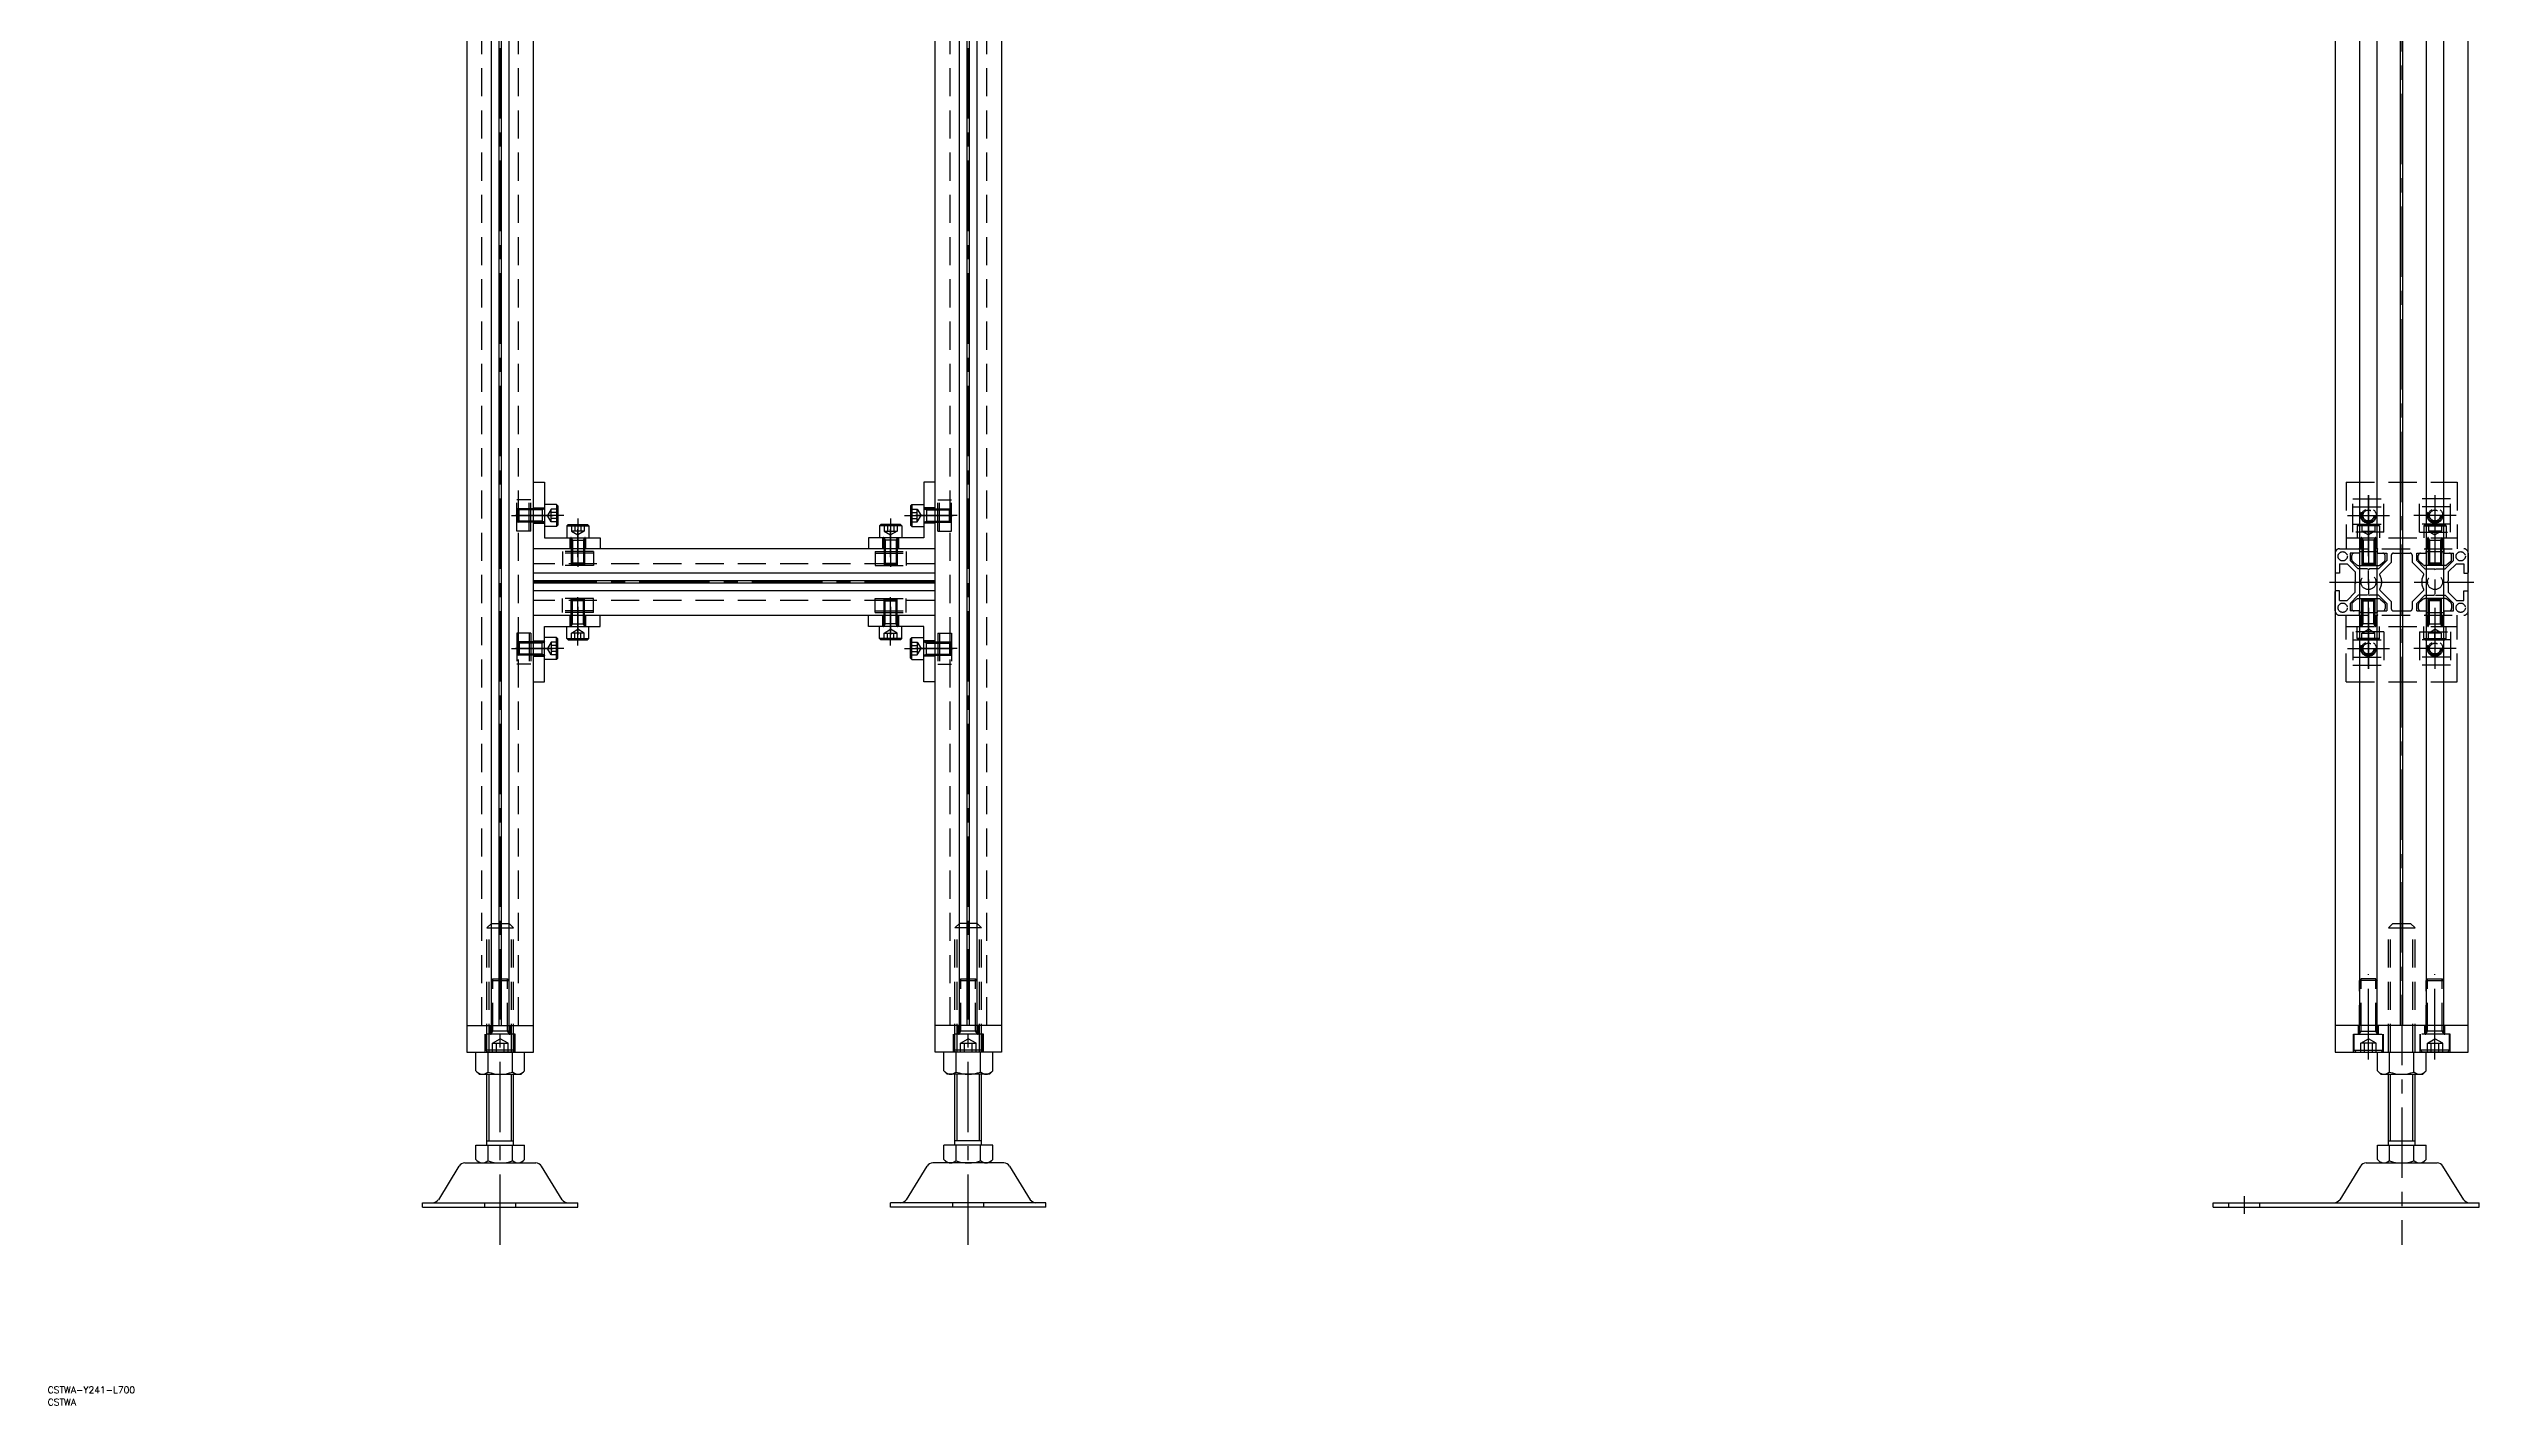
# Model space of a CAD drawing. Extents: x -204 to 907, y -89 to 1135.
# Drawn here: x -204 to 892, y -89 to 523 of the extents above; entities that cross this region are included whole.
import ezdxf

# ---------------------------------------------------------------- set-up
doc = ezdxf.new("R2010")
doc.units = 0
doc.linetypes.add('CENTER', pattern=[50.8, 31.75, -6.35, 6.35, -6.35])
doc.linetypes.add('DASHED', pattern=[19.05, 12.7, -6.35])
doc.layers.get('0').update_dxf_attribs({"linetype": 'CONTINUOUS'})
doc.layers.add('CENTER', color=1, linetype='CENTER')
doc.styles.get("Standard").update_dxf_attribs({"font": 'txt.shx', "height": 3, "bigfont": 'bigfont.shx'})

# ---------------------------------------------------------------- blocks, each defined once
blk = doc.blocks.new('*U2')
at = {"color": 7, "linetype": 'CONTINUOUS'}
blk.add_text('CSTWA-Y241-L700', height=3, dxfattribs=at).set_placement((-204, -83.9))
blk = doc.blocks.new('*U3')
at = {"color": 7, "linetype": 'CONTINUOUS'}
blk.add_text('CSTWA', height=3, dxfattribs=at).set_placement((-204, -89.4))

msp = doc.modelspace()

# ---------------------------------------------------------------- linework, layer by layer
at = {"color": 7, "linetype": 'CONTINUOUS'}
for p, q in [((-15, 835), (-15, 70)), ((226, 835), (226, 70)), ((-4, 82), (-4, 770)), ((-0.5, 82), (-0.5, 770)), ((0.5, 82), (0.5, 770)), ((4, 82), (4, 770)), ((15, 70), (15, 770)), ((196, 70), (196, 770)), ((207, 82), (207, 770)), ((210.5, 82), (210.5, 770)), ((211.5, 82), (211.5, 770)), ((215, 82), (215, 770)), ((827.2, 670), (827.2, 70)), ((838.2, 670), (838.2, 82)), ((846.2, 82), (846.2, 670)), ((856.7, 82), (856.7, 670)), ((857.7, 82), (857.7, 670)), ((868.2, 670), (868.2, 82)), ((876.2, 82), (876.2, 670)), ((887.2, 70), (887.2, 670)), ((15, 327), (20, 327)), ((20, 327), (20, 302)), ((191, 327), (191, 302)), ((196, 327), (191, 327)), ((25.4, 317), (20, 317)), ((25.4, 307), (20, 307)), ((25.4, 317), (25.4, 307)), ((25.4, 317), (26, 316.4)), ((25.4, 307), (26, 307.6)), ((26, 316.4), (26, 307.6)), ((30, 307.4), (30.6, 308)), ((30, 307.4), (40, 307.4)), ((30, 307.4), (30, 302)), ((30.6, 308), (39.4, 308)), ((40, 307.4), (39.4, 308)), ((40, 307.4), (40, 302)), ((171, 307.4), (171.6, 308)), ((181, 307.4), (171, 307.4)), ((171, 307.4), (171, 302)), ((180.4, 308), (171.6, 308)), ((181, 307.4), (180.4, 308)), ((181, 307.4), (181, 302)), ((185.6, 317), (185, 316.4)), ((185, 316.4), (185, 307.6)), ((185.6, 307), (185, 307.6)), ((185.6, 317), (185.6, 307)), ((185.6, 317), (191, 317)), ((185.6, 307), (191, 307)), ((196, 297), (15, 297)), ((20, 302), (45, 302)), ((45, 302), (45, 297)), ((191, 302), (166, 302)), ((166, 302), (166, 297)), ((196, 286), (15, 286)), ((196, 282.5), (15, 282.5)), ((196, 281.5), (15, 281.5)), ((196, 278), (15, 278)), ((15, 267), (196, 267)), ((45, 262), (45, 267)), ((166, 262), (166, 267)), ((20, 237), (20, 262)), ((20, 262), (45, 262)), ((25.4, 257), (20, 257)), ((25.4, 247), (25.4, 257)), ((25.4, 257), (26, 256.4)), ((26, 247.6), (26, 256.4)), ((30, 256.6), (30, 262)), ((30, 256.6), (40, 256.6)), ((30, 256.6), (30.6, 256)), ((30.6, 256), (39.4, 256)), ((40, 256.6), (39.4, 256)), ((40, 256.6), (40, 262)), ((191, 262), (166, 262)), ((171, 256.6), (171, 262)), ((181, 256.6), (171, 256.6)), ((171, 256.6), (171.6, 256)), ((180.4, 256), (171.6, 256)), ((181, 256.6), (180.4, 256)), ((181, 256.6), (181, 262)), ((185.6, 257), (185, 256.4)), ((185, 247.6), (185, 256.4)), ((185.6, 247), (185.6, 257)), ((185.6, 257), (191, 257)), ((191, 237), (191, 262)), ((25.4, 247), (20, 247)), ((25.4, 247), (26, 247.6)), ((185.6, 247), (185, 247.6)), ((185.6, 247), (191, 247)), ((15, 237), (20, 237)), ((196, 237), (191, 237)), ((-15, 82), (15, 82)), ((226, 82), (196, 82)), ((887.2, 82), (827.2, 82)), ((-15, 70), (15, 70)), ((-11, 61.5), (-11, 70)), ((-11, 70), (11, 70)), ((-5.5, 61), (-5.5, 70)), ((5.5, 61), (5.5, 70)), ((11, 61.5), (11, 70)), ((226, 70), (196, 70)), ((200, 61.5), (200, 70)), ((222, 70), (200, 70)), ((205.5, 61), (205.5, 70)), ((216.5, 61), (216.5, 70)), ((222, 61.5), (222, 70)), ((827.2, 70), (887.2, 70)), ((846.3, 61.5), (846.3, 70)), ((851.7, 61), (851.7, 70)), ((862.7, 61), (862.7, 70)), ((868.2, 61.5), (868.2, 70)), ((-11, 61.5), (-9.5, 60)), ((-9.5, 60), (9.5, 60)), ((-6, 28), (-6, 60)), ((6, 28), (6, 60)), ((11, 61.5), (9.5, 60)), ((200, 61.5), (201.5, 60)), ((220.5, 60), (201.5, 60)), ((205, 28), (205, 60)), ((217, 28), (217, 60)), ((222, 61.5), (220.5, 60)), ((846.3, 61.5), (847.8, 60)), ((847.8, 60), (866.7, 60)), ((851.2, 28), (851.2, 60)), ((863.2, 28), (863.2, 60)), ((868.2, 61.5), (866.7, 60)), ((-11, 28), (11, 28)), ((-11, 21.5), (-11, 28)), ((-6, 30), (6, 30)), ((-5.5, 21), (-5.5, 28)), ((5.5, 21), (5.5, 28)), ((11, 21.5), (11, 28)), ((222, 28), (200, 28)), ((200, 21.5), (200, 28)), ((217, 30), (205, 30)), ((205.5, 21), (205.5, 28)), ((216.5, 21), (216.5, 28)), ((222, 21.5), (222, 28)), ((846.3, 28), (868.2, 28)), ((846.3, 21.5), (846.3, 28)), ((851.2, 30), (863.2, 30)), ((851.7, 21), (851.7, 28)), ((862.7, 21), (862.7, 28)), ((868.2, 21.5), (868.2, 28)), ((-18.6, 18.6), (-27.9, 3.4)), ((-16, 20), (16, 20)), ((-11, 21.5), (-9.5, 20)), ((11, 21.5), (9.5, 20)), ((27.9, 3.4), (18.6, 18.6)), ((183.1, 3.4), (192.4, 18.6)), ((227, 20), (195, 20)), ((200, 21.5), (201.5, 20)), ((222, 21.5), (220.5, 20)), ((229.6, 18.6), (238.9, 3.4)), ((838.7, 18.6), (829.3, 3.4)), ((841.2, 20), (873.2, 20)), ((846.3, 21.5), (847.8, 20)), ((868.2, 21.5), (866.7, 20)), ((885.2, 3.4), (875.8, 18.6)), ((-35, 2), (35, 2)), ((-35, 0), (-35, 2)), ((-35, 0), (35, 0)), ((-25, 2), (-25, 2)), ((35, 0), (35, 2)), ((246, 2), (176, 2)), ((176, 0), (176, 2)), ((246, 0), (176, 0)), ((236, 2), (236, 2)), ((246, 0), (246, 2)), ((772.2, 2), (892.2, 2)), ((772.2, 0), (772.2, 2)), ((772.2, 0), (892.2, 0)), ((832.2, 2), (832.2, 2)), ((892.2, 0), (892.2, 2))]:
    msp.add_line(p, q, dxfattribs=at)
at = {"color": 3, "linetype": 'DASHED'}
for p, q in [((-8.3, 82), (-8.3, 770)), ((8.2, 82), (8.2, 770)), ((202.8, 82), (202.8, 770)), ((219.3, 82), (219.3, 770)), ((13.8, 319), (7.5, 319)), ((7.5, 305), (7.5, 319)), ((13, 305), (13, 319)), ((13.8, 305), (13.8, 319)), ((197.2, 319), (203.5, 319)), ((197.2, 305), (197.2, 319)), ((198, 305), (198, 319)), ((203.5, 305), (203.5, 319)), ((832.2, 327), (882.2, 327)), ((832.2, 327), (832.2, 297)), ((835.2, 304.5), (835.2, 319.5)), ((835.2, 319.5), (849.2, 319.5)), ((849.2, 304.5), (849.2, 319.5)), ((865.2, 304.5), (865.2, 319.5)), ((879.2, 319.5), (865.2, 319.5)), ((879.2, 304.5), (879.2, 319.5)), ((882.2, 327), (882.2, 297)), ((19.8, 315), (7.5, 315)), ((18.9, 314.5), (7.5, 314.5)), ((18.9, 309.5), (7.5, 309.5)), ((19.8, 309), (7.5, 309)), ((8, 314.5), (8.5, 315)), ((8, 309.5), (8, 314.5)), ((8, 309.5), (8.5, 309)), ((8.5, 309), (8.5, 315)), ((15, 315.5), (20, 315.5)), ((15, 308.5), (20, 308.5)), ((19.9, 315), (18.9, 314.5)), ((18.9, 315), (18.9, 309)), ((19.9, 309), (18.9, 309.5)), ((23, 314.9), (21.3, 312)), ((23, 309.1), (21.3, 312)), ((26, 314.9), (23, 314.9)), ((23, 309.1), (23, 314.9)), ((26, 313.4), (23, 313.4)), ((26, 310.6), (23, 310.6)), ((26, 309.1), (23, 309.1)), ((32.1, 308), (32.1, 305)), ((33.6, 308), (33.6, 305)), ((36.4, 308), (36.4, 305)), ((37.9, 308), (37.9, 305)), ((173.1, 308), (173.1, 305)), ((174.6, 308), (174.6, 305)), ((177.4, 308), (177.4, 305)), ((178.9, 308), (178.9, 305)), ((185, 314.9), (188, 314.9)), ((185, 313.4), (188, 313.4)), ((185, 310.6), (188, 310.6)), ((185, 309.1), (188, 309.1)), ((188, 314.9), (189.7, 312)), ((188, 309.1), (188, 314.9)), ((188, 309.1), (189.7, 312)), ((196, 315.5), (191, 315.5)), ((196, 308.5), (191, 308.5)), ((191.1, 315), (192.1, 314.5)), ((191.1, 309), (192.1, 309.5)), ((191.3, 315), (203.5, 315)), ((191.3, 309), (203.5, 309)), ((192.1, 315), (192.1, 309)), ((192.1, 314.5), (203.5, 314.5)), ((192.1, 309.5), (203.5, 309.5)), ((202.5, 309), (202.5, 315)), ((203, 314.5), (202.5, 315)), ((203, 309.5), (202.5, 309)), ((203, 309.5), (203, 314.5)), ((835.2, 315.9), (849.2, 315.9)), ((835.2, 308.1), (849.2, 308.1)), ((837.2, 307.4), (837.8, 308)), ((847.2, 307.4), (837.2, 307.4)), ((837.2, 307.4), (837.2, 302)), ((846.6, 308), (837.8, 308)), ((839.3, 308), (839.3, 305)), ((842.2, 308), (842.2, 305)), ((845.1, 308), (845.1, 305)), ((847.2, 307.4), (846.6, 308)), ((847.2, 307.4), (847.2, 302)), ((879.2, 315.9), (865.2, 315.9)), ((879.2, 308.1), (865.2, 308.1)), ((867.2, 307.4), (867.8, 308)), ((867.2, 307.4), (877.2, 307.4)), ((867.2, 307.4), (867.2, 302)), ((867.8, 308), (876.6, 308)), ((869.3, 308), (869.3, 305)), ((872.2, 308), (872.2, 305)), ((875.1, 308), (875.1, 305)), ((877.2, 307.4), (876.6, 308)), ((877.2, 307.4), (877.2, 302)), ((13.8, 305), (7.5, 305)), ((31.5, 302), (31.5, 297)), ((31.5, 297), (31.5, 302)), ((32, 301.9), (32.5, 300.9)), ((32, 301.8), (32, 289.5)), ((32, 300.9), (38, 300.9)), ((32.1, 305), (35, 303.3)), ((37.9, 305), (32.1, 305)), ((32.5, 300.9), (32.5, 289.5)), ((37.9, 305), (35, 303.3)), ((38, 301.9), (37.5, 300.9)), ((37.5, 300.9), (37.5, 289.5)), ((38, 301.8), (38, 289.5)), ((38.5, 302), (38.5, 297)), ((38.5, 297), (38.5, 302)), ((172.5, 302), (172.5, 297)), ((172.5, 297), (172.5, 302)), ((173, 301.9), (173.5, 300.9)), ((173, 301.8), (173, 289.5)), ((179, 300.9), (173, 300.9)), ((173.1, 305), (176, 303.3)), ((173.1, 305), (178.9, 305)), ((173.5, 300.9), (173.5, 289.5)), ((178.9, 305), (176, 303.3)), ((179, 301.9), (178.5, 300.9)), ((178.5, 300.9), (178.5, 289.5)), ((179, 301.8), (179, 289.5)), ((179.5, 302), (179.5, 297)), ((179.5, 297), (179.5, 302)), ((197.2, 305), (203.5, 305)), ((829.2, 297), (885.2, 297)), ((832.2, 302), (882.2, 302)), ((849.2, 304.5), (835.2, 304.5)), ((838.2, 296.7), (838.2, 295)), ((838.7, 302), (838.7, 297)), ((839.2, 301.9), (839.8, 300.9)), ((839.2, 301.8), (839.2, 289.5)), ((845.2, 300.9), (839.2, 300.9)), ((839.3, 305), (842.2, 303.3)), ((839.3, 305), (845.1, 305)), ((839.8, 300.9), (839.8, 289.5)), ((845.1, 305), (842.2, 303.3)), ((845.3, 301.9), (844.7, 300.9)), ((844.7, 300.9), (844.7, 289.5)), ((845.2, 301.8), (845.2, 289.5)), ((845.7, 302), (845.7, 297)), ((846.2, 296.7), (846.2, 295)), ((865.2, 304.5), (879.2, 304.5)), ((868.2, 296.7), (868.2, 295)), ((868.7, 302), (868.7, 297)), ((869.2, 301.9), (869.8, 300.9)), ((869.2, 301.8), (869.2, 289.5)), ((869.2, 300.9), (875.2, 300.9)), ((869.3, 305), (872.2, 303.3)), ((875.1, 305), (869.3, 305)), ((869.8, 300.9), (869.8, 289.5)), ((875.1, 305), (872.2, 303.3)), ((875.3, 301.9), (874.7, 300.9)), ((874.7, 300.9), (874.7, 289.5)), ((875.2, 301.8), (875.2, 289.5)), ((875.7, 302), (875.7, 297)), ((876.2, 296.7), (876.2, 295)), ((196, 290.2), (15, 290.2)), ((28, 295.8), (28, 289.5)), ((42, 295.8), (28, 295.8)), ((42, 295), (28, 295)), ((42, 289.5), (28, 289.5)), ((38, 290.5), (32, 290.5)), ((32.5, 290), (32, 290.5)), ((37.5, 290), (32.5, 290)), ((37.5, 290), (38, 290.5)), ((42, 295.8), (42, 289.5)), ((169, 295.8), (169, 289.5)), ((169, 295.8), (183, 295.8)), ((169, 295), (183, 295)), ((169, 289.5), (183, 289.5)), ((173, 290.5), (179, 290.5)), ((173.5, 290), (173, 290.5)), ((173.5, 290), (178.5, 290)), ((178.5, 290), (179, 290.5)), ((183, 295.8), (183, 289.5)), ((827.2, 295), (827.2, 286.3)), ((829.2, 286), (827.5, 286)), ((829.2, 290.2), (829.2, 286)), ((829.2, 290.2), (832.6, 290.2)), ((832.6, 290.2), (836.2, 286.6)), ((838.3, 295), (834, 295)), ((834, 295), (834, 291.7)), ((834, 291.7), (837.6, 288)), ((834.7, 292), (834.7, 294)), ((835.1, 291.2), (836.9, 289.7)), ((836.2, 286.6), (836.2, 282.5)), ((837.6, 289.5), (846.9, 289.5)), ((841.7, 288), (837.6, 288)), ((838.3, 295.8), (846.1, 295.8)), ((838.3, 295), (838.3, 295.8)), ((838.3, 295), (838.3, 295.8)), ((838.3, 295.8), (846.1, 295.8)), ((839.2, 290.5), (845.2, 290.5)), ((839.8, 290), (839.2, 290.5)), ((839.8, 290), (844.7, 290)), ((842.2, 287.7), (841.7, 288)), ((842.2, 287.7), (842.7, 288)), ((846.8, 288), (842.7, 288)), ((844.7, 290), (845.2, 290.5)), ((846.1, 295), (846.1, 295.8)), ((846.1, 295), (846.1, 295.8)), ((846.1, 295), (850.5, 295)), ((846.8, 288), (850.5, 291.7)), ((852.5, 290.8), (847.3, 285.7)), ((847.5, 289.7), (849.3, 291.2)), ((849.7, 292), (849.7, 294)), ((850.5, 295), (850.5, 291.7)), ((852.5, 294), (852.5, 290.8)), ((853.5, 295), (861, 295)), ((862, 290.8), (862, 294)), ((867.2, 285.7), (862, 290.8)), ((864, 295), (868.3, 295)), ((864, 291.7), (864, 295)), ((867.6, 288), (864, 291.7)), ((864.7, 292), (864.7, 294)), ((866.9, 289.7), (865.1, 291.2)), ((876.9, 289.5), (867.6, 289.5)), ((867.6, 288), (871.7, 288)), ((868.3, 295), (868.3, 295.8)), ((868.3, 295.8), (876.1, 295.8)), ((875.2, 290.5), (869.2, 290.5)), ((869.8, 290), (869.2, 290.5)), ((874.7, 290), (869.8, 290)), ((872.2, 287.7), (871.7, 288)), ((872.2, 287.7), (872.7, 288)), ((872.7, 288), (876.8, 288)), ((874.7, 290), (875.2, 290.5)), ((876.1, 295), (876.1, 295.8)), ((876.1, 295), (880.5, 295)), ((876.8, 288), (880.5, 291.7)), ((879.3, 291.2), (877.5, 289.7)), ((878.2, 286.6), (881.9, 290.2)), ((878.2, 286.6), (878.2, 282.5)), ((879.7, 292), (879.7, 294)), ((880.5, 291.7), (880.5, 295)), ((881.9, 290.2), (885.2, 290.2)), ((885.2, 290.2), (885.2, 286)), ((885.2, 286), (886.9, 286)), ((887.2, 295), (887.2, 286.3)), ((28, 268.2), (28, 274.5)), ((42, 274.5), (28, 274.5)), ((32, 262.2), (32, 274.5)), ((32.5, 274), (32, 273.5)), ((32.5, 263.1), (32.5, 274.5)), ((37.5, 274), (32.5, 274)), ((37.5, 263.1), (37.5, 274.5)), ((37.5, 274), (38, 273.5)), ((38, 262.2), (38, 274.5)), ((42, 268.2), (42, 274.5)), ((169, 268.2), (169, 274.5)), ((169, 274.5), (183, 274.5)), ((173, 262.2), (173, 274.5)), ((173.5, 274), (173, 273.5)), ((173.5, 263.1), (173.5, 274.5)), ((173.5, 274), (178.5, 274)), ((178.5, 263.1), (178.5, 274.5)), ((178.5, 274), (179, 273.5)), ((179, 262.2), (179, 274.5)), ((183, 268.2), (183, 274.5)), ((827.2, 269), (827.2, 277.7)), ((829.2, 278), (827.5, 278)), ((829.2, 273.7), (829.2, 278)), ((836.2, 277.4), (832.6, 273.7)), ((837.6, 276), (834, 272.3)), ((835.1, 272.8), (836.9, 274.3)), ((836.5, 282), (836.2, 282.5)), ((836.5, 282), (836.2, 281.5)), ((836.2, 277.4), (836.2, 281.5)), ((841.7, 276), (837.6, 276)), ((837.6, 274.5), (846.9, 274.5)), ((839.2, 262.2), (839.2, 274.5)), ((839.8, 274), (839.2, 273.5)), ((839.8, 263.1), (839.8, 274.5)), ((839.8, 274), (844.7, 274)), ((842.2, 276.3), (841.7, 276)), ((842.2, 276.3), (842.7, 276)), ((846.8, 276), (842.7, 276)), ((844.7, 263.1), (844.7, 274.5)), ((844.7, 274), (845.2, 273.5)), ((845.2, 262.2), (845.2, 274.5)), ((846.8, 276), (850.5, 272.3)), ((847.3, 278.3), (852.5, 273.2)), ((847.5, 274.3), (849.3, 272.8)), ((867.2, 278.3), (862, 273.2)), ((867.6, 276), (864, 272.3)), ((866.9, 274.3), (865.1, 272.8)), ((867.6, 276), (871.7, 276)), ((876.9, 274.5), (867.6, 274.5)), ((869.2, 262.2), (869.2, 274.5)), ((869.8, 274), (869.2, 273.5)), ((869.8, 263.1), (869.8, 274.5)), ((874.7, 274), (869.8, 274)), ((872.2, 276.3), (871.7, 276)), ((872.2, 276.3), (872.7, 276)), ((872.7, 276), (876.8, 276)), ((874.7, 263.1), (874.7, 274.5)), ((874.7, 274), (875.2, 273.5)), ((875.2, 262.2), (875.2, 274.5)), ((876.8, 276), (880.5, 272.3)), ((879.3, 272.8), (877.5, 274.3)), ((877.9, 282), (878.2, 282.5)), ((877.9, 282), (878.2, 281.5)), ((878.2, 281.5), (878.2, 277.4)), ((878.2, 277.4), (881.9, 273.7)), ((885.2, 273.7), (885.2, 278)), ((885.2, 278), (886.9, 278)), ((887.2, 269), (887.2, 277.7)), ((196, 273.7), (15, 273.7)), ((42, 269), (28, 269)), ((42, 268.2), (28, 268.2)), ((31.5, 262), (31.5, 267)), ((31.5, 267), (31.5, 262)), ((38, 273.5), (32, 273.5)), ((32, 262.1), (32.5, 263.1)), ((32, 263.1), (38, 263.1)), ((38, 262.1), (37.5, 263.1)), ((38.5, 262), (38.5, 267)), ((38.5, 267), (38.5, 262)), ((169, 269), (183, 269)), ((169, 268.2), (183, 268.2)), ((172.5, 262), (172.5, 267)), ((172.5, 267), (172.5, 262)), ((173, 273.5), (179, 273.5)), ((173, 262.1), (173.5, 263.1)), ((179, 263.1), (173, 263.1)), ((179, 262.1), (178.5, 263.1)), ((179.5, 262), (179.5, 267)), ((179.5, 267), (179.5, 262)), ((829.2, 273.7), (832.6, 273.7)), ((829.2, 267), (885.2, 267)), ((832.2, 237), (832.2, 267)), ((834, 272.3), (834, 269)), ((838.3, 269), (834, 269)), ((834.7, 272), (834.7, 270)), ((838.2, 267.3), (838.2, 269)), ((838.3, 269), (838.3, 268.2)), ((838.3, 269), (838.3, 268.2)), ((838.3, 269), (838.3, 268.2)), ((838.3, 268.2), (846.1, 268.2)), ((838.3, 268.2), (846.1, 268.2)), ((838.3, 268.2), (846.1, 268.2)), ((838.7, 262), (838.7, 267)), ((839.2, 273.5), (845.2, 273.5)), ((839.2, 262.1), (839.8, 263.1)), ((845.2, 263.1), (839.2, 263.1)), ((845.3, 262.1), (844.7, 263.1)), ((845.7, 262), (845.7, 267)), ((846.1, 269), (850.5, 269)), ((846.1, 269), (846.1, 268.2)), ((846.1, 269), (846.1, 268.2)), ((846.1, 269), (846.1, 268.2)), ((846.2, 267.3), (846.2, 269)), ((849.7, 272), (849.7, 270)), ((850.5, 272.3), (850.5, 269)), ((852.5, 273.2), (852.5, 270)), ((853.5, 269), (861, 269)), ((862, 270), (862, 273.2)), ((864, 269), (864, 272.3)), ((864, 269), (868.3, 269)), ((864.7, 272), (864.7, 270)), ((868.2, 269), (868.2, 267.3)), ((868.3, 269), (868.3, 268.2)), ((868.3, 268.2), (876.1, 268.2)), ((868.7, 262), (868.7, 267)), ((875.2, 273.5), (869.2, 273.5)), ((869.2, 262.1), (869.8, 263.1)), ((869.2, 263.1), (875.2, 263.1)), ((875.3, 262.1), (874.7, 263.1)), ((875.7, 262), (875.7, 267)), ((876.1, 269), (880.5, 269)), ((876.1, 269), (876.1, 268.2)), ((876.2, 269), (876.2, 267.3)), ((879.7, 272), (879.7, 270)), ((880.5, 269), (880.5, 272.3)), ((881.9, 273.7), (885.2, 273.7)), ((882.2, 237), (882.2, 267)), ((13.8, 259), (7.5, 259)), ((7.5, 259), (7.5, 245)), ((19.8, 255), (7.5, 255)), ((18.9, 254.5), (7.5, 254.5)), ((8, 254.5), (8.5, 255)), ((8, 254.5), (8, 249.5)), ((8.5, 255), (8.5, 249)), ((13, 259), (13, 245)), ((13.8, 259), (13.8, 245)), ((15, 255.5), (20, 255.5)), ((19.9, 255), (18.9, 254.5)), ((18.9, 249), (18.9, 255)), ((23, 254.9), (21.3, 252)), ((26, 254.9), (23, 254.9)), ((23, 254.9), (23, 249.1)), ((26, 253.4), (23, 253.4)), ((32.1, 259), (35, 260.7)), ((32.1, 256), (32.1, 259)), ((37.9, 259), (32.1, 259)), ((33.6, 256), (33.6, 259)), ((37.9, 259), (35, 260.7)), ((36.4, 256), (36.4, 259)), ((37.9, 256), (37.9, 259)), ((173.1, 259), (176, 260.7)), ((173.1, 256), (173.1, 259)), ((173.1, 259), (178.9, 259)), ((174.6, 256), (174.6, 259)), ((178.9, 259), (176, 260.7)), ((177.4, 256), (177.4, 259)), ((178.9, 256), (178.9, 259)), ((185, 254.9), (188, 254.9)), ((185, 253.4), (188, 253.4)), ((188, 254.9), (189.7, 252)), ((188, 254.9), (188, 249.1)), ((196, 255.5), (191, 255.5)), ((191.1, 255), (192.1, 254.5)), ((191.3, 255), (203.5, 255)), ((192.1, 249), (192.1, 255)), ((192.1, 254.5), (203.5, 254.5)), ((197.2, 259), (203.5, 259)), ((197.2, 259), (197.2, 245)), ((198, 259), (198, 245)), ((202.5, 255), (202.5, 249)), ((203, 254.5), (202.5, 255)), ((203, 254.5), (203, 249.5)), ((203.5, 259), (203.5, 245)), ((832.2, 262), (882.2, 262)), ((835.2, 259.5), (835.2, 244.5)), ((849.2, 259.5), (835.2, 259.5)), ((835.2, 255.9), (849.2, 255.9)), ((837.2, 256.6), (837.2, 262)), ((847.2, 256.6), (837.2, 256.6)), ((837.2, 256.6), (837.8, 256)), ((846.6, 256), (837.8, 256)), ((839.3, 259), (842.2, 260.7)), ((839.3, 256), (839.3, 259)), ((839.3, 259), (845.1, 259)), ((845.1, 259), (842.2, 260.7)), ((842.2, 256), (842.2, 259)), ((845.1, 256), (845.1, 259)), ((847.2, 256.6), (846.6, 256)), ((847.2, 256.6), (847.2, 262)), ((849.2, 259.5), (849.2, 244.5)), ((865.2, 259.5), (865.2, 244.5)), ((865.2, 259.5), (879.2, 259.5)), ((879.2, 255.9), (865.2, 255.9)), ((867.2, 256.6), (867.2, 262)), ((867.2, 256.6), (877.2, 256.6)), ((867.2, 256.6), (867.8, 256)), ((867.8, 256), (876.6, 256)), ((869.3, 259), (872.2, 260.7)), ((869.3, 256), (869.3, 259)), ((875.1, 259), (869.3, 259)), ((875.1, 259), (872.2, 260.7)), ((872.2, 256), (872.2, 259)), ((875.1, 256), (875.1, 259)), ((877.2, 256.6), (876.6, 256)), ((877.2, 256.6), (877.2, 262)), ((879.2, 259.5), (879.2, 244.5)), ((18.9, 249.5), (7.5, 249.5)), ((19.8, 249), (7.5, 249)), ((13.8, 245), (7.5, 245)), ((8, 249.5), (8.5, 249)), ((15, 248.5), (20, 248.5)), ((19.9, 249), (18.9, 249.5)), ((23, 249.1), (21.3, 252)), ((26, 250.6), (23, 250.6)), ((26, 249.1), (23, 249.1)), ((185, 250.6), (188, 250.6)), ((185, 249.1), (188, 249.1)), ((188, 249.1), (189.7, 252)), ((196, 248.5), (191, 248.5)), ((191.1, 249), (192.1, 249.5)), ((191.3, 249), (203.5, 249)), ((192.1, 249.5), (203.5, 249.5)), ((197.2, 245), (203.5, 245)), ((203, 249.5), (202.5, 249)), ((835.2, 248.1), (849.2, 248.1)), ((835.2, 244.5), (849.2, 244.5)), ((879.2, 248.1), (865.2, 248.1)), ((879.2, 244.5), (865.2, 244.5)), ((832.2, 237), (882.2, 237)), ((-4, 128), (-6, 126)), ((-6, 70), (-6, 126)), ((-6, 126), (6, 126)), ((-5, 70), (-5, 127)), ((-4, 128), (4, 128)), ((6, 126), (4, 128)), ((5, 70), (5, 127)), ((6, 70), (6, 126)), ((205, 126), (207, 128)), ((205, 70), (205, 126)), ((217, 126), (205, 126)), ((206, 70), (206, 127)), ((215, 128), (207, 128)), ((215, 128), (217, 126)), ((216, 70), (216, 127)), ((217, 70), (217, 126)), ((853.2, 128), (851.2, 126)), ((851.2, 70), (851.2, 126)), ((851.2, 126), (863.2, 126)), ((852.2, 70), (852.2, 127)), ((853.2, 128), (861.2, 128)), ((863.2, 126), (861.2, 128)), ((862.2, 70), (862.2, 127)), ((863.2, 70), (863.2, 126)), ((-3.3, 103), (-4, 102.3)), ((-4, 102.3), (4, 102.3)), ((-4, 78.4), (-4, 102.3)), ((-3.3, 79.5), (-3.3, 103)), ((-3.3, 103), (3.3, 103)), ((3.3, 79.5), (3.3, 103)), ((3.3, 103), (4, 102.3)), ((4, 78.4), (4, 102.3)), ((207.7, 103), (207, 102.3)), ((207, 102.3), (215, 102.3)), ((207, 78.4), (207, 102.3)), ((207.7, 79.5), (207.7, 103)), ((207.7, 103), (214.3, 103)), ((214.3, 79.5), (214.3, 103)), ((214.3, 103), (215, 102.3)), ((215, 78.4), (215, 102.3)), ((838.9, 103), (838.2, 102.3)), ((846.2, 102.3), (838.2, 102.3)), ((838.2, 78.4), (838.2, 102.3)), ((838.9, 79.5), (838.9, 103)), ((845.5, 103), (838.9, 103)), ((845.5, 79.5), (845.5, 103)), ((845.5, 103), (846.2, 102.3)), ((846.2, 78.4), (846.2, 102.3)), ((868.9, 103), (868.2, 102.3)), ((868.2, 102.3), (876.2, 102.3)), ((868.2, 78.4), (868.2, 102.3)), ((868.9, 79.5), (868.9, 103)), ((868.9, 103), (875.5, 103)), ((875.5, 79.5), (875.5, 103)), ((875.5, 103), (876.2, 102.3)), ((876.2, 78.4), (876.2, 102.3)), ((6.7, 78), (-6.8, 78)), ((-6.8, 70), (-6.8, 78)), ((-6.5, 70.8), (-6.5, 78)), ((-4.5, 78), (-4.5, 82)), ((-4.1, 78.2), (-3.3, 79.5)), ((4, 79.5), (-4, 79.5)), ((4.1, 78.2), (3.3, 79.5)), ((4.5, 78), (4.5, 82)), ((6.5, 70.8), (6.5, 78)), ((6.7, 70), (6.7, 78)), ((217.8, 78), (204.3, 78)), ((204.3, 70), (204.3, 78)), ((204.5, 70.8), (204.5, 78)), ((206.5, 78), (206.5, 82)), ((206.9, 78.2), (207.7, 79.5)), ((215, 79.5), (207, 79.5)), ((215.1, 78.2), (214.3, 79.5)), ((215.5, 78), (215.5, 82)), ((217.5, 70.8), (217.5, 78)), ((217.8, 70), (217.8, 78)), ((835.5, 78), (849, 78)), ((835.5, 70), (835.5, 78)), ((835.7, 70.8), (835.7, 78)), ((837.7, 78), (837.7, 82)), ((838.2, 78.2), (838.9, 79.5)), ((838.2, 79.5), (846.2, 79.5)), ((846.3, 78.2), (845.5, 79.5)), ((846.7, 78), (846.7, 82)), ((848.7, 70.8), (848.7, 78)), ((849, 70), (849, 78)), ((879, 78), (865.5, 78)), ((865.5, 70), (865.5, 78)), ((865.7, 70.8), (865.7, 78)), ((867.7, 78), (867.7, 82)), ((868.2, 78.2), (868.9, 79.5)), ((876.2, 79.5), (868.2, 79.5)), ((876.3, 78.2), (875.5, 79.5)), ((876.7, 78), (876.7, 82)), ((878.7, 70.8), (878.7, 78)), ((879, 70), (879, 78)), ((-6.5, 70.8), (-5.7, 70)), ((-6.5, 70.8), (-5.7, 70)), ((6.5, 70.8), (-6.5, 70.8)), ((-6.5, 70.8), (-5.7, 70)), ((5.7, 70), (-5.7, 70)), ((-3.5, 74), (0, 76)), ((-3.5, 70), (-3.5, 74)), ((-3.5, 74), (3.5, 74)), ((-1.7, 70), (-1.7, 74)), ((3.5, 74), (0, 76)), ((1.7, 70), (1.7, 74)), ((3.5, 70), (3.5, 74)), ((6.5, 70.8), (5.7, 70)), ((204.5, 70.8), (205.3, 70)), ((204.5, 70.8), (205.3, 70)), ((217.5, 70.8), (204.5, 70.8)), ((204.5, 70.8), (205.3, 70)), ((216.7, 70), (205.3, 70)), ((207.5, 74), (211, 76)), ((207.5, 70), (207.5, 74)), ((207.5, 74), (214.5, 74)), ((209.3, 70), (209.3, 74)), ((214.5, 74), (211, 76)), ((212.7, 70), (212.7, 74)), ((214.5, 70), (214.5, 74)), ((217.5, 70.8), (216.7, 70)), ((835.7, 70.8), (848.7, 70.8)), ((835.7, 70.8), (836.5, 70)), ((836.5, 70), (847.9, 70)), ((838.8, 74), (842.2, 76)), ((838.8, 70), (838.8, 74)), ((845.7, 74), (838.8, 74)), ((840.5, 70), (840.5, 74)), ((845.7, 74), (842.2, 76)), ((844, 70), (844, 74)), ((845.7, 70), (845.7, 74)), ((848.7, 70.8), (847.9, 70)), ((848.7, 70.8), (847.9, 70)), ((848.7, 70.8), (847.9, 70)), ((865.7, 70.8), (866.5, 70)), ((865.7, 70.8), (866.5, 70)), ((878.7, 70.8), (865.7, 70.8)), ((865.7, 70.8), (866.5, 70)), ((877.9, 70), (866.5, 70)), ((868.8, 74), (872.2, 76)), ((868.8, 70), (868.8, 74)), ((868.8, 74), (875.7, 74)), ((870.5, 70), (870.5, 74)), ((875.7, 74), (872.2, 76)), ((874, 70), (874, 74)), ((875.7, 70), (875.7, 74)), ((878.7, 70.8), (877.9, 70)), ((-7, 0), (-7, 2)), ((7, 0), (7, 2)), ((204, 0), (204, 2)), ((218, 0), (218, 2)), ((779.2, 0), (779.2, 2)), ((793.2, 0), (793.2, 2))]:
    msp.add_line(p, q, dxfattribs=at)
at = {"color": 3, "linetype": 'CONTINUOUS'}
for p, q in [((-5, 30), (-5, 60)), ((5, 30), (5, 60)), ((206, 30), (206, 60)), ((216, 30), (216, 60)), ((852.2, 30), (852.2, 60)), ((862.2, 30), (862.2, 60))]:
    msp.add_line(p, q, dxfattribs=at)
at = {"color": 3, "linetype": 'DASHED'}
for centre, radius in [((842.2, 312), 3.5), ((842.2, 312), 3), ((842.2, 312), 2.46), ((872.2, 312), 3.5), ((872.2, 312), 3), ((872.2, 312), 2.46), ((830.6, 293.6), 2.1), ((842.2, 282), 3.4), ((872.2, 282), 3.4), ((883.8, 293.6), 2.1), ((830.6, 270.4), 2.1), ((830.6, 270.4), 2.1), ((883.8, 270.4), 2.1), ((842.2, 252), 3.5), ((842.2, 252), 3), ((842.2, 252), 2.46), ((872.2, 252), 3.5), ((872.2, 252), 3), ((872.2, 252), 2.46)]:
    msp.add_circle(centre, radius, dxfattribs=at)
for centre, radius, start, end in [((19.8, 315.3), 0.25, 270, 0), ((19.8, 308.8), 0.25, 0, 90), ((191.3, 315.3), 0.25, 180, 270), ((191.3, 308.8), 0.25, 90, 180), ((31.8, 301.8), 0.25, 0, 90), ((38.3, 301.8), 0.25, 90, 180), ((172.8, 301.8), 0.25, 0, 90), ((179.3, 301.8), 0.25, 90, 180), ((829.2, 295), 2, 89.9999, 179.9999), ((837.9, 296.7), 0.3, 0, 90), ((839, 301.8), 0.25, 0, 90), ((845.5, 301.8), 0.25, 90, 180), ((846.5, 296.7), 0.3, 90, 180), ((867.9, 296.7), 0.3, 0, 90), ((869, 301.8), 0.25, 0, 90), ((875.5, 301.8), 0.25, 90, 180), ((876.5, 296.7), 0.3, 90, 180), ((885.2, 295), 2, 0.0001, 90.0001), ((827.5, 286.3), 0.3, 180, 270), ((835.7, 294), 1, 90, 180), ((835.7, 292), 1, 180, 231.3402), ((837.6, 290.5), 1, 231.3402, 270), ((846.9, 290.5), 1, 270, 308.6598), ((847.5, 285.4), 0.3, 135, 213.0915), ((842.2, 282), 6, 326.9085, 33.0915), ((848.7, 294), 1, 0, 90), ((848.7, 292), 1, 308.6598, 0), ((853.5, 294), 1, 90, 180), ((861, 294), 1, 0, 90), ((865.7, 294), 1, 90, 180), ((865.7, 292), 1, 180, 231.3402), ((872.2, 282), 6, 146.9085, 213.0915), ((867.6, 290.5), 1, 231.3402, 270), ((866.9, 285.4), 0.3, 326.9085, 45), ((876.9, 290.5), 1, 270, 308.6598), ((878.7, 294), 1, 360, 90), ((878.7, 292), 1, 308.6598, 360), ((886.9, 286.3), 0.3, 270, 0), ((827.5, 277.7), 0.3, 90, 180), ((837.6, 273.5), 1, 90, 128.6598), ((846.9, 273.5), 1, 51.3402, 90), ((847.5, 278.6), 0.3, 146.9085, 225), ((867.6, 273.5), 1, 90, 128.6598), ((866.9, 278.6), 0.3, 315, 33.0915), ((876.9, 273.5), 1, 51.3402, 90), ((886.9, 277.7), 0.3, 0, 90), ((829.2, 269), 2, 180, 270), ((835.7, 272), 1, 128.6598, 180), ((835.7, 270), 1, 180, 270), ((837.9, 267.3), 0.3, 270, 0), ((846.5, 267.3), 0.3, 180, 270), ((848.7, 270), 1, 270, 0), ((848.7, 272), 1, 0, 51.3402), ((853.5, 270), 1, 180, 270), ((861, 270), 1, 270, 0), ((865.7, 272), 1, 128.6598, 180), ((865.7, 270), 1, 180, 270), ((867.9, 267.3), 0.3, 270, 0), ((876.5, 267.3), 0.3, 180, 270), ((878.7, 270), 1, 270, 0), ((878.7, 272), 1, 0, 51.3402), ((885.2, 269), 2, 270, 0), ((19.8, 255.2), 0.25, 270, 0), ((31.8, 262.2), 0.25, 270, 0), ((38.3, 262.2), 0.25, 180, 270), ((172.8, 262.2), 0.25, 270, 0), ((179.3, 262.2), 0.25, 180, 270), ((191.3, 255.2), 0.25, 180, 270), ((839, 262.2), 0.25, 270, 0), ((845.5, 262.2), 0.25, 180, 270), ((869, 262.2), 0.25, 270, 0), ((875.5, 262.2), 0.25, 180, 270), ((19.8, 248.7), 0.25, 0, 90), ((191.3, 248.7), 0.25, 90, 180), ((-4.4, 78.4), 0.4, 270, 0), ((4.4, 78.4), 0.4, 180, 270), ((206.6, 78.4), 0.4, 270, 0), ((215.4, 78.4), 0.4, 180, 270), ((837.8, 78.4), 0.4, 270, 0), ((846.6, 78.4), 0.4, 180, 270), ((867.8, 78.4), 0.4, 270, 0), ((876.6, 78.4), 0.4, 180, 270)]:
    msp.add_arc(centre, radius, start, end, dxfattribs=at)
at = {"color": 7, "linetype": 'CONTINUOUS'}
for centre, radius, start, end in [((-8, 63.6), 3.58, 225.932, 314.068), ((0, 75.5), 15.5, 249.334, 290.665), ((8, 63.6), 3.58, 225.932, 314.068), ((203, 63.6), 3.58, 225.932, 314.068), ((211, 75.5), 15.5, 249.335, 290.666), ((219, 63.6), 3.58, 225.932, 314.068), ((849.2, 63.6), 3.58, 225.932, 314.068), ((857.2, 75.5), 15.5, 249.334, 290.665), ((865.2, 63.6), 3.58, 225.932, 314.068), ((-16, 17), 3, 90, 148.3083), ((-8, 23.6), 3.58, 225.932, 314.068), ((0, 35.5), 15.5, 249.334, 290.665), ((8, 23.6), 3.58, 225.932, 314.068), ((16, 17), 3, 31.6917, 90), ((195, 17), 3, 90, 148.3083), ((203, 23.6), 3.58, 225.932, 314.068), ((211, 35.5), 15.5, 249.335, 290.666), ((219, 23.6), 3.58, 225.932, 314.068), ((227, 17), 3, 31.6917, 90), ((841.2, 17), 3, 90, 148.3083), ((849.2, 23.6), 3.58, 225.932, 314.068), ((857.2, 35.5), 15.5, 249.334, 290.665), ((865.2, 23.6), 3.58, 225.932, 314.068), ((873.2, 17), 3, 31.6917, 90), ((-30.5, 5), 3, 270, 328.3083), ((30.5, 5), 3, 211.6917, 270), ((180.5, 5), 3, 270, 328.3083), ((241.5, 5), 3, 211.6917, 270), ((826.7, 5), 3, 270, 328.3083), ((887.7, 5), 3, 211.6917, 270)]:
    msp.add_arc(centre, radius, start, end, dxfattribs=at)
at = {"layer": 'CENTER', "color": 1, "linetype": 'CENTER'}
for p, q in [((857.2, 857.8), (857.2, -16.9)), ((0, -16.9), (0, 775)), ((211, -16.9), (211, 775)), ((842.2, 321.2), (842.2, 242.8)), ((842.2, 242.8), (842.2, 321.2)), ((872.2, 321.2), (872.2, 242.8)), ((5, 312), (16.3, 312)), ((28.7, 312), (6.8, 312)), ((11.2, 312), (23.8, 312)), ((35, 310.7), (35, 288.8)), ((176, 310.7), (176, 288.8)), ((182.3, 312), (204.2, 312)), ((199.8, 312), (187.2, 312)), ((206, 312), (194.7, 312)), ((832.7, 312), (851.7, 312)), ((881.7, 312), (862.7, 312)), ((35, 293.2), (35, 305.8)), ((35, 305.4), (35, 293.5)), ((176, 293.2), (176, 305.8)), ((176, 305.4), (176, 293.5)), ((196, 282), (15, 282)), ((35, 253.3), (35, 275.2)), ((176, 253.3), (176, 275.2)), ((824.7, 282), (889.7, 282)), ((35, 270.8), (35, 258.2)), ((35, 258.6), (35, 270.5)), ((176, 270.8), (176, 258.2)), ((176, 258.6), (176, 270.5)), ((5, 252), (16.3, 252)), ((28.7, 252), (6.8, 252)), ((11.2, 252), (23.8, 252)), ((182.3, 252), (204.2, 252)), ((199.8, 252), (187.2, 252)), ((206, 252), (194.7, 252)), ((832.7, 252), (851.7, 252)), ((881.7, 252), (862.7, 252)), ((842.2, 66.7), (842.2, 105.2)), ((872.2, 66.7), (872.2, 105.2)), ((786.2, 5), (786.2, -3))]:
    msp.add_line(p, q, dxfattribs=at)

# ---------------------------------------------------------------- block references
at = {"color": 7, "linetype": 'CONTINUOUS'}
for name in ['*U2', '*U3']:
    msp.add_blockref(name, (0, 0), dxfattribs=at)

doc.saveas('drawing.dxf')
